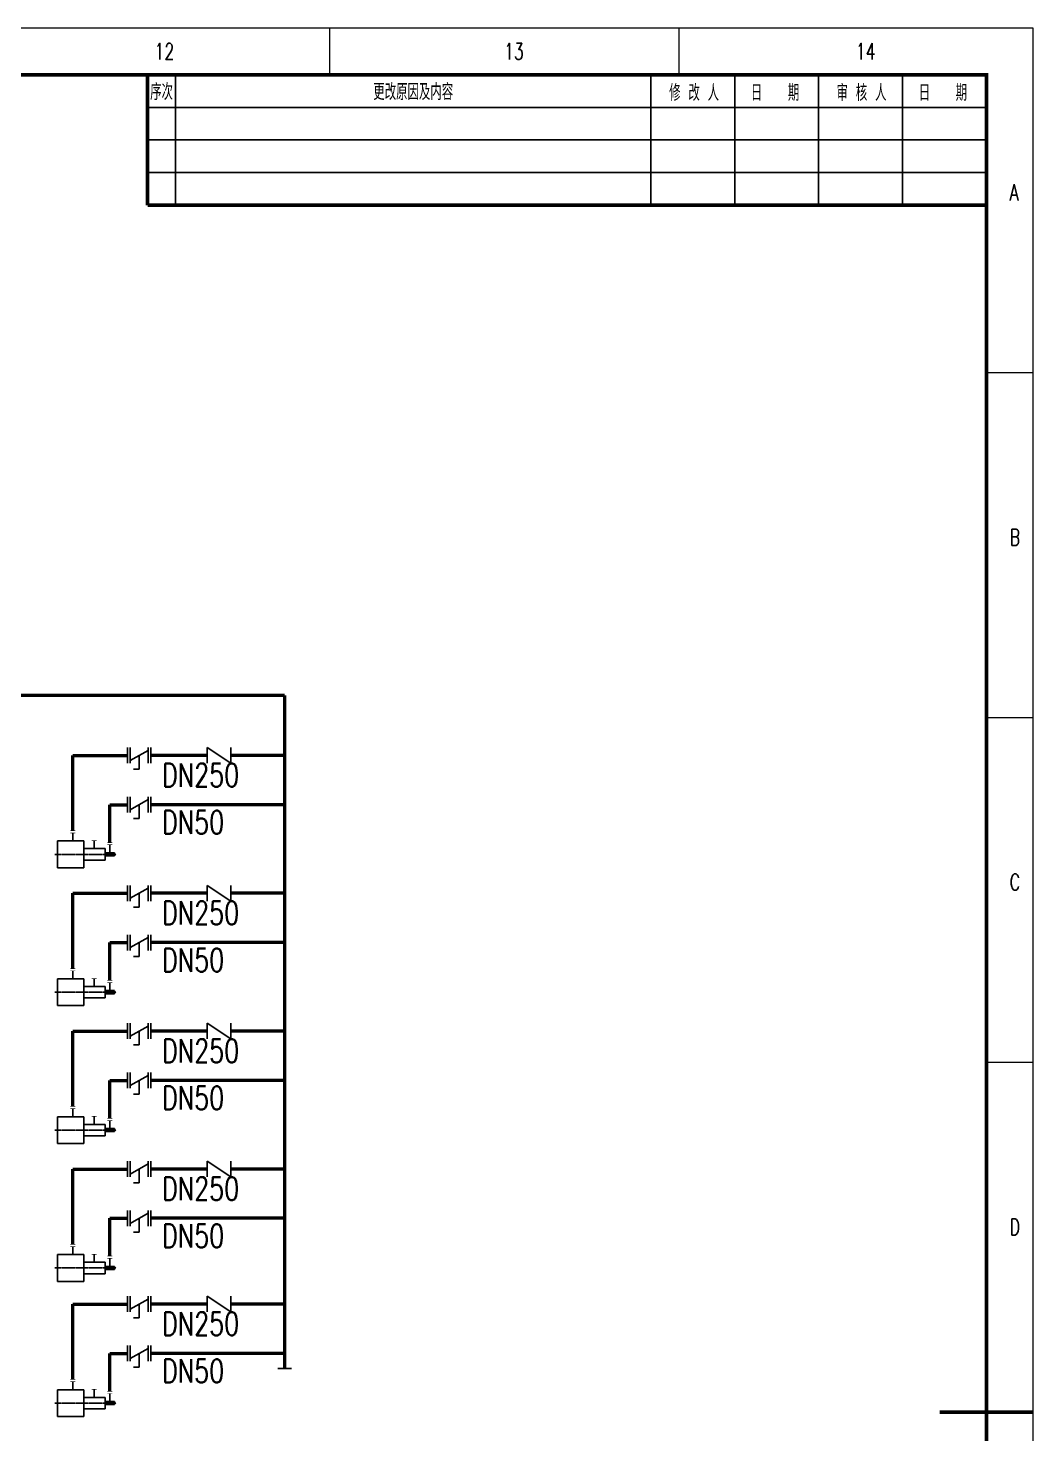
# Model space of a CAD drawing. Header units: millimetres. Extents: x 70541 to 102095, y 10027 to 51525.
# Drawn here: x 95613 to 102095, y 42463 to 51513 of the extents above; entities that cross this region are included whole.
import ezdxf
from ezdxf.enums import TextEntityAlignment as Align

# ---------------------------------------------------------------- set-up
doc = ezdxf.new("R2010")
doc.units = ezdxf.units.MM
doc.header["$LTSCALE"] = 10
doc.linetypes.add('ZX1', pattern=[4.4, 4, -0.15, 0.1, -0.15])
for name, color, linetype in [('1', 1, 'ZX1'), ('3', 3, 'Continuous'), ('5', 6, 'Continuous'), ('TK-ABCD-TTLB-E', 3, 'Continuous')]:
    doc.layers.add(name, color=color, linetype=linetype)
doc.styles.add('simhztxt', font='simplex.shx', dxfattribs={"width": 0.8, "bigfont": 'hztxt.shx'})

# ---------------------------------------------------------------- blocks, each defined once
blk = doc.blocks.new('BTB4')
at = {"color": 3}
for p, q in [((-174, -28), (-174, 0)), ((-72, -28), (-72, 0)), ((-54, -28), (-54, 0)), ((-36, -28), (-36, 0)), ((-18, -28), (-18, 0)), ((0, -7), (-180, -7)), ((0, -14), (-180, -14)), ((0, -21), (-180, -21))]:
    blk.add_line(p, q, dxfattribs=at)
at = {"color": 3, "const_width": 0.8}
for points in [[(-180, 0), (-180, -28)], [(-180, 0), (0, 0)], [(0, 0), (0, -28)], [(-180, -28), (0, -28)]]:
    blk.add_lwpolyline(points, dxfattribs=at)
at = {"color": 250}
for p in [(-180, -7), (-174, -7), (-72, -7), (-54, -7), (-36, -7), (-18, -7), (-180, -14), (-174, -14), (-72, -14), (-54, -14), (-36, -14), (-18, -14), (-180, -21), (-174, -21), (-72, -21), (-54, -21), (-36, -21), (-18, -21)]:
    blk.add_point(p, dxfattribs=at)
at = {"color": 3, "style": 'simhztxt', "width": 0.7}
for s, p in [('序次', (-177, -3.5)), ('更改原因及内容', (-123, -3.5))]:
    blk.add_text(s, height=3.5, dxfattribs=at).set_placement(p, align=Align.MIDDLE)
for s, p in [('修 改 人', (-62.73, -5.62)), ('日   期', (-45.35, -5.62)), ('审 核 人', (-26.8, -5.62)), ('日   期', (-9.35, -5.62))]:
    blk.add_text(s, height=3.5, dxfattribs=at).set_placement(p, align=Align.CENTER)

msp = doc.modelspace()

# ---------------------------------------------------------------- linework, layer by layer
for p, q in [((96767.1, 46881.4), (96918.2, 46780.3)), ((96767.1, 45993.8), (96918.2, 45892.6)), ((96767.1, 45106.2), (96918.2, 45005)), ((96767.1, 44218.5), (96918.2, 44117.4)), ((96767.1, 43348.9), (96918.2, 43247.7))]:
    msp.add_line(p, q)
at = {"layer": '1'}
for p, q in [((95786, 46193.8), (96181, 46193.8)), ((95786, 46193.8), (96181, 46193.8)), ((95786, 46193.8), (96181, 46193.8)), ((95786, 45306.2), (96181, 45306.2)), ((95786, 45306.2), (96181, 45306.2)), ((95786, 45306.2), (96181, 45306.2)), ((95786, 44418.6), (96181, 44418.6)), ((95786, 44418.6), (96181, 44418.6)), ((95786, 44418.6), (96181, 44418.6)), ((95786, 43531), (96181, 43531)), ((95786, 43531), (96181, 43531)), ((95786, 43531), (96181, 43531)), ((95786, 42661.3), (96181, 42661.3)), ((95786, 42661.3), (96181, 42661.3)), ((95786, 42661.3), (96181, 42661.3))]:
    msp.add_line(p, q, dxfattribs=at)
at = {"layer": '3', "color": 3, "linetype": 'ByBlock', "lineweight": 50, "ltscale": 10}
for p, q in [((97264.2, 47216.4), (90769.1, 47216.4)), ((97264.2, 47216.4), (97264.2, 42883.6)), ((95901, 46830.8), (96252.4, 46830.8)), ((95901, 46830.8), (96252.4, 46830.8)), ((95901, 46346), (95901, 46830.8)), ((95901, 46830.8), (96252.4, 46830.8)), ((96767.1, 46830.8), (96403.5, 46830.8)), ((96767.1, 46830.8), (96403.5, 46830.8)), ((96767.1, 46830.8), (96403.5, 46830.8)), ((97264.2, 46830.8), (96918.2, 46830.8)), ((97264.2, 46830.8), (96918.2, 46830.8)), ((97264.2, 46830.8), (96918.2, 46830.8)), ((95901, 46346), (95901, 46448.8)), ((95901, 46346), (95901, 46448.8)), ((96139.6, 46513.3), (96252.4, 46513.3)), ((96139.6, 46513.3), (96252.4, 46513.3)), ((96139.6, 46513.3), (96252.4, 46513.3)), ((96139.6, 46269.9), (96139.6, 46513.3)), ((97264.2, 46513.3), (96403.5, 46513.3)), ((97264.2, 46513.3), (96403.5, 46513.3)), ((97264.2, 46513.3), (96403.5, 46513.3)), ((95901, 45943.2), (96252.4, 45943.2)), ((95901, 45943.2), (96252.4, 45943.2)), ((95901, 45458.3), (95901, 45943.2)), ((95901, 45943.2), (96252.4, 45943.2)), ((96767.1, 45943.2), (96403.5, 45943.2)), ((96767.1, 45943.2), (96403.5, 45943.2)), ((96767.1, 45943.2), (96403.5, 45943.2)), ((97264.2, 45943.2), (96918.2, 45943.2)), ((97264.2, 45943.2), (96918.2, 45943.2)), ((97264.2, 45943.2), (96918.2, 45943.2)), ((96139.6, 45625.7), (96252.4, 45625.7)), ((96139.6, 45625.7), (96252.4, 45625.7)), ((96139.6, 45625.7), (96252.4, 45625.7)), ((96139.6, 45382.2), (96139.6, 45625.7)), ((97264.2, 45625.7), (96403.5, 45625.7)), ((97264.2, 45625.7), (96403.5, 45625.7)), ((97264.2, 45625.7), (96403.5, 45625.7)), ((95901, 45458.3), (95901, 45561.1)), ((95901, 45458.3), (95901, 45561.1)), ((95901, 45055.6), (96252.4, 45055.6)), ((95901, 45055.6), (96252.4, 45055.6)), ((95901, 44570.7), (95901, 45055.6)), ((95901, 45055.6), (96252.4, 45055.6)), ((96767.1, 45055.6), (96403.5, 45055.6)), ((96767.1, 45055.6), (96403.5, 45055.6)), ((96767.1, 45055.6), (96403.5, 45055.6)), ((97264.2, 45055.6), (96918.2, 45055.6)), ((97264.2, 45055.6), (96918.2, 45055.6)), ((97264.2, 45055.6), (96918.2, 45055.6)), ((96139.6, 44738.1), (96252.4, 44738.1)), ((96139.6, 44738.1), (96252.4, 44738.1)), ((96139.6, 44738.1), (96252.4, 44738.1)), ((96139.6, 44494.6), (96139.6, 44738.1)), ((97264.2, 44738.1), (96403.5, 44738.1)), ((97264.2, 44738.1), (96403.5, 44738.1)), ((97264.2, 44738.1), (96403.5, 44738.1)), ((95901, 44570.7), (95901, 44673.5)), ((95901, 44570.7), (95901, 44673.5)), ((95901, 44168), (96252.4, 44168)), ((95901, 44168), (96252.4, 44168)), ((95901, 43683.1), (95901, 44168)), ((95901, 44168), (96252.4, 44168)), ((96767.1, 44168), (96403.5, 44168)), ((96767.1, 44168), (96403.5, 44168)), ((96767.1, 44168), (96403.5, 44168)), ((97264.2, 44168), (96918.2, 44168)), ((97264.2, 44168), (96918.2, 44168)), ((97264.2, 44168), (96918.2, 44168)), ((96139.6, 43850.5), (96252.4, 43850.5)), ((96139.6, 43850.5), (96252.4, 43850.5)), ((96139.6, 43850.5), (96252.4, 43850.5)), ((96139.6, 43607), (96139.6, 43850.5)), ((97264.2, 43850.5), (96403.5, 43850.5)), ((97264.2, 43850.5), (96403.5, 43850.5)), ((97264.2, 43850.5), (96403.5, 43850.5)), ((95901, 43683.1), (95901, 43785.9)), ((95901, 43683.1), (95901, 43785.9)), ((95901, 43298.3), (96252.4, 43298.3)), ((95901, 43298.3), (96252.4, 43298.3)), ((95901, 42813.4), (95901, 43298.3)), ((95901, 43298.3), (96252.4, 43298.3)), ((96767.1, 43298.3), (96403.5, 43298.3)), ((96767.1, 43298.3), (96403.5, 43298.3)), ((96767.1, 43298.3), (96403.5, 43298.3)), ((97264.2, 43298.3), (96918.2, 43298.3)), ((97264.2, 43298.3), (96918.2, 43298.3)), ((97264.2, 43298.3), (96918.2, 43298.3)), ((95901, 42813.4), (95901, 42916.2)), ((95901, 42813.4), (95901, 42916.2)), ((96139.6, 42980.8), (96252.4, 42980.8)), ((96139.6, 42980.8), (96252.4, 42980.8)), ((96139.6, 42980.8), (96252.4, 42980.8)), ((96139.6, 42737.3), (96139.6, 42980.8)), ((97264.2, 42980.8), (96403.5, 42980.8)), ((97264.2, 42980.8), (96403.5, 42980.8)), ((97264.2, 42980.8), (96403.5, 42980.8))]:
    msp.add_line(p, q, dxfattribs=at)
at = {"layer": '3'}
for p, q in [((96252.4, 46881.4), (96252.4, 46780.3)), ((96252.4, 46881.4), (96252.4, 46780.3)), ((96252.4, 46881.4), (96252.4, 46780.3)), ((96252.4, 46881.4), (96252.4, 46780.3)), ((96252.4, 46881.4), (96252.4, 46780.3)), ((96252.4, 46881.4), (96252.4, 46780.3)), ((96270.5, 46881.4), (96270.5, 46780.3)), ((96270.5, 46881.4), (96270.5, 46780.3)), ((96270.5, 46881.4), (96270.5, 46780.3)), ((96270.5, 46881.4), (96270.5, 46780.3)), ((96270.5, 46881.4), (96270.5, 46780.3)), ((96270.5, 46881.4), (96270.5, 46780.3)), ((96385.3, 46881.4), (96385.3, 46780.3)), ((96385.3, 46881.4), (96385.3, 46780.3)), ((96385.3, 46881.4), (96385.3, 46780.3)), ((96385.3, 46881.4), (96385.3, 46780.3)), ((96385.3, 46881.4), (96385.3, 46780.3)), ((96385.3, 46881.4), (96385.3, 46780.3)), ((96403.5, 46881.4), (96403.5, 46780.3)), ((96403.5, 46881.4), (96403.5, 46780.3)), ((96403.5, 46881.4), (96403.5, 46780.3)), ((96403.5, 46881.4), (96403.5, 46780.3)), ((96403.5, 46881.4), (96403.5, 46780.3)), ((96403.5, 46881.4), (96403.5, 46780.3)), ((96767.1, 46881.4), (96767.1, 46780.3)), ((96767.1, 46881.4), (96767.1, 46780.3)), ((96767.1, 46881.4), (96767.1, 46780.3)), ((96918.2, 46881.4), (96918.2, 46780.3)), ((96918.2, 46881.4), (96918.2, 46780.3)), ((96918.2, 46881.4), (96918.2, 46780.3)), ((96385.3, 46863.3), (96270.5, 46798.4)), ((96385.3, 46863.3), (96270.5, 46798.4)), ((96385.3, 46863.3), (96270.5, 46798.4)), ((96385.3, 46863.3), (96270.5, 46798.4)), ((96385.3, 46863.3), (96270.5, 46798.4)), ((96385.3, 46863.3), (96270.5, 46798.4)), ((96327.9, 46830.8), (96327.9, 46742)), ((96327.9, 46830.8), (96327.9, 46742)), ((96327.9, 46830.8), (96327.9, 46742)), ((96327.9, 46830.8), (96327.9, 46742)), ((96327.9, 46830.8), (96327.9, 46742)), ((96327.9, 46830.8), (96327.9, 46742)), ((96291.9, 46742), (96327.9, 46742)), ((96291.9, 46742), (96327.9, 46742)), ((96291.9, 46742), (96327.9, 46742)), ((96291.9, 46742), (96327.9, 46742)), ((96291.9, 46742), (96327.9, 46742)), ((96291.9, 46742), (96327.9, 46742)), ((96252.4, 46563.9), (96252.4, 46462.7)), ((96252.4, 46563.9), (96252.4, 46462.7)), ((96252.4, 46563.9), (96252.4, 46462.7)), ((96252.4, 46563.9), (96252.4, 46462.7)), ((96252.4, 46563.9), (96252.4, 46462.7)), ((96252.4, 46563.9), (96252.4, 46462.7)), ((96270.5, 46563.9), (96270.5, 46462.7)), ((96270.5, 46563.9), (96270.5, 46462.7)), ((96270.5, 46563.9), (96270.5, 46462.7)), ((96270.5, 46563.9), (96270.5, 46462.7)), ((96270.5, 46563.9), (96270.5, 46462.7)), ((96270.5, 46563.9), (96270.5, 46462.7)), ((96385.3, 46545.8), (96270.5, 46480.9)), ((96385.3, 46545.8), (96270.5, 46480.9)), ((96385.3, 46545.8), (96270.5, 46480.9)), ((96385.3, 46545.8), (96270.5, 46480.9)), ((96385.3, 46545.8), (96270.5, 46480.9)), ((96385.3, 46545.8), (96270.5, 46480.9)), ((96385.3, 46563.9), (96385.3, 46462.7)), ((96385.3, 46563.9), (96385.3, 46462.7)), ((96385.3, 46563.9), (96385.3, 46462.7)), ((96385.3, 46563.9), (96385.3, 46462.7)), ((96385.3, 46563.9), (96385.3, 46462.7)), ((96385.3, 46563.9), (96385.3, 46462.7)), ((96403.5, 46563.9), (96403.5, 46462.7)), ((96403.5, 46563.9), (96403.5, 46462.7)), ((96403.5, 46563.9), (96403.5, 46462.7)), ((96403.5, 46563.9), (96403.5, 46462.7)), ((96403.5, 46563.9), (96403.5, 46462.7)), ((96403.5, 46563.9), (96403.5, 46462.7)), ((96327.9, 46513.3), (96327.9, 46424.5)), ((96327.9, 46513.3), (96327.9, 46424.5)), ((96327.9, 46513.3), (96327.9, 46424.5)), ((96327.9, 46513.3), (96327.9, 46424.5)), ((96327.9, 46513.3), (96327.9, 46424.5)), ((96327.9, 46513.3), (96327.9, 46424.5)), ((96291.9, 46424.5), (96327.9, 46424.5)), ((96291.9, 46424.5), (96327.9, 46424.5)), ((96291.9, 46424.5), (96327.9, 46424.5)), ((96291.9, 46424.5), (96327.9, 46424.5)), ((96291.9, 46424.5), (96327.9, 46424.5)), ((96291.9, 46424.5), (96327.9, 46424.5)), ((96252.4, 45993.8), (96252.4, 45892.6)), ((96252.4, 45993.8), (96252.4, 45892.6)), ((96252.4, 45993.8), (96252.4, 45892.6)), ((96252.4, 45993.8), (96252.4, 45892.6)), ((96252.4, 45993.8), (96252.4, 45892.6)), ((96252.4, 45993.8), (96252.4, 45892.6)), ((96270.5, 45993.8), (96270.5, 45892.6)), ((96270.5, 45993.8), (96270.5, 45892.6)), ((96270.5, 45993.8), (96270.5, 45892.6)), ((96270.5, 45993.8), (96270.5, 45892.6)), ((96270.5, 45993.8), (96270.5, 45892.6)), ((96270.5, 45993.8), (96270.5, 45892.6)), ((96385.3, 45975.6), (96270.5, 45910.8)), ((96385.3, 45975.6), (96270.5, 45910.8)), ((96385.3, 45975.6), (96270.5, 45910.8)), ((96385.3, 45975.6), (96270.5, 45910.8)), ((96385.3, 45975.6), (96270.5, 45910.8)), ((96385.3, 45975.6), (96270.5, 45910.8)), ((96385.3, 45993.8), (96385.3, 45892.6)), ((96385.3, 45993.8), (96385.3, 45892.6)), ((96385.3, 45993.8), (96385.3, 45892.6)), ((96385.3, 45993.8), (96385.3, 45892.6)), ((96385.3, 45993.8), (96385.3, 45892.6)), ((96385.3, 45993.8), (96385.3, 45892.6)), ((96403.5, 45993.8), (96403.5, 45892.6)), ((96403.5, 45993.8), (96403.5, 45892.6)), ((96403.5, 45993.8), (96403.5, 45892.6)), ((96403.5, 45993.8), (96403.5, 45892.6)), ((96403.5, 45993.8), (96403.5, 45892.6)), ((96403.5, 45993.8), (96403.5, 45892.6)), ((96767.1, 45993.8), (96767.1, 45892.6)), ((96767.1, 45993.8), (96767.1, 45892.6)), ((96767.1, 45993.8), (96767.1, 45892.6)), ((96918.2, 45993.8), (96918.2, 45892.6)), ((96918.2, 45993.8), (96918.2, 45892.6)), ((96918.2, 45993.8), (96918.2, 45892.6)), ((96327.9, 45943.2), (96327.9, 45854.4)), ((96327.9, 45943.2), (96327.9, 45854.4)), ((96327.9, 45943.2), (96327.9, 45854.4)), ((96327.9, 45943.2), (96327.9, 45854.4)), ((96327.9, 45943.2), (96327.9, 45854.4)), ((96327.9, 45943.2), (96327.9, 45854.4)), ((96291.9, 45854.4), (96327.9, 45854.4)), ((96291.9, 45854.4), (96327.9, 45854.4)), ((96291.9, 45854.4), (96327.9, 45854.4)), ((96291.9, 45854.4), (96327.9, 45854.4)), ((96291.9, 45854.4), (96327.9, 45854.4)), ((96291.9, 45854.4), (96327.9, 45854.4)), ((96252.4, 45676.3), (96252.4, 45575.1)), ((96252.4, 45676.3), (96252.4, 45575.1)), ((96252.4, 45676.3), (96252.4, 45575.1)), ((96252.4, 45676.3), (96252.4, 45575.1)), ((96252.4, 45676.3), (96252.4, 45575.1)), ((96252.4, 45676.3), (96252.4, 45575.1)), ((96270.5, 45676.3), (96270.5, 45575.1)), ((96270.5, 45676.3), (96270.5, 45575.1)), ((96270.5, 45676.3), (96270.5, 45575.1)), ((96270.5, 45676.3), (96270.5, 45575.1)), ((96270.5, 45676.3), (96270.5, 45575.1)), ((96270.5, 45676.3), (96270.5, 45575.1)), ((96385.3, 45658.1), (96270.5, 45593.3)), ((96385.3, 45658.1), (96270.5, 45593.3)), ((96385.3, 45658.1), (96270.5, 45593.3)), ((96385.3, 45658.1), (96270.5, 45593.3)), ((96385.3, 45658.1), (96270.5, 45593.3)), ((96385.3, 45658.1), (96270.5, 45593.3)), ((96327.9, 45625.7), (96327.9, 45536.9)), ((96327.9, 45625.7), (96327.9, 45536.9)), ((96327.9, 45625.7), (96327.9, 45536.9)), ((96327.9, 45625.7), (96327.9, 45536.9)), ((96327.9, 45625.7), (96327.9, 45536.9)), ((96327.9, 45625.7), (96327.9, 45536.9)), ((96385.3, 45676.3), (96385.3, 45575.1)), ((96385.3, 45676.3), (96385.3, 45575.1)), ((96385.3, 45676.3), (96385.3, 45575.1)), ((96385.3, 45676.3), (96385.3, 45575.1)), ((96385.3, 45676.3), (96385.3, 45575.1)), ((96385.3, 45676.3), (96385.3, 45575.1)), ((96403.5, 45676.3), (96403.5, 45575.1)), ((96403.5, 45676.3), (96403.5, 45575.1)), ((96403.5, 45676.3), (96403.5, 45575.1)), ((96403.5, 45676.3), (96403.5, 45575.1)), ((96403.5, 45676.3), (96403.5, 45575.1)), ((96403.5, 45676.3), (96403.5, 45575.1)), ((96291.9, 45536.9), (96327.9, 45536.9)), ((96291.9, 45536.9), (96327.9, 45536.9)), ((96291.9, 45536.9), (96327.9, 45536.9)), ((96291.9, 45536.9), (96327.9, 45536.9)), ((96291.9, 45536.9), (96327.9, 45536.9)), ((96291.9, 45536.9), (96327.9, 45536.9)), ((96252.4, 45106.2), (96252.4, 45005)), ((96252.4, 45106.2), (96252.4, 45005)), ((96252.4, 45106.2), (96252.4, 45005)), ((96252.4, 45106.2), (96252.4, 45005)), ((96252.4, 45106.2), (96252.4, 45005)), ((96252.4, 45106.2), (96252.4, 45005)), ((96270.5, 45106.2), (96270.5, 45005)), ((96270.5, 45106.2), (96270.5, 45005)), ((96270.5, 45106.2), (96270.5, 45005)), ((96270.5, 45106.2), (96270.5, 45005)), ((96270.5, 45106.2), (96270.5, 45005)), ((96270.5, 45106.2), (96270.5, 45005)), ((96385.3, 45088), (96270.5, 45023.2)), ((96385.3, 45088), (96270.5, 45023.2)), ((96385.3, 45088), (96270.5, 45023.2)), ((96385.3, 45088), (96270.5, 45023.2)), ((96385.3, 45088), (96270.5, 45023.2)), ((96385.3, 45088), (96270.5, 45023.2)), ((96385.3, 45106.2), (96385.3, 45005)), ((96385.3, 45106.2), (96385.3, 45005)), ((96385.3, 45106.2), (96385.3, 45005)), ((96385.3, 45106.2), (96385.3, 45005)), ((96385.3, 45106.2), (96385.3, 45005)), ((96385.3, 45106.2), (96385.3, 45005)), ((96403.5, 45106.2), (96403.5, 45005)), ((96403.5, 45106.2), (96403.5, 45005)), ((96403.5, 45106.2), (96403.5, 45005)), ((96403.5, 45106.2), (96403.5, 45005)), ((96403.5, 45106.2), (96403.5, 45005)), ((96403.5, 45106.2), (96403.5, 45005)), ((96767.1, 45106.2), (96767.1, 45005)), ((96767.1, 45106.2), (96767.1, 45005)), ((96767.1, 45106.2), (96767.1, 45005)), ((96918.2, 45106.2), (96918.2, 45005)), ((96918.2, 45106.2), (96918.2, 45005)), ((96918.2, 45106.2), (96918.2, 45005)), ((96327.9, 45055.6), (96327.9, 44966.8)), ((96327.9, 45055.6), (96327.9, 44966.8)), ((96327.9, 45055.6), (96327.9, 44966.8)), ((96327.9, 45055.6), (96327.9, 44966.8)), ((96327.9, 45055.6), (96327.9, 44966.8)), ((96327.9, 45055.6), (96327.9, 44966.8)), ((96291.9, 44966.8), (96327.9, 44966.8)), ((96291.9, 44966.8), (96327.9, 44966.8)), ((96291.9, 44966.8), (96327.9, 44966.8)), ((96291.9, 44966.8), (96327.9, 44966.8)), ((96291.9, 44966.8), (96327.9, 44966.8)), ((96291.9, 44966.8), (96327.9, 44966.8)), ((96252.4, 44788.7), (96252.4, 44687.5)), ((96252.4, 44788.7), (96252.4, 44687.5)), ((96252.4, 44788.7), (96252.4, 44687.5)), ((96252.4, 44788.7), (96252.4, 44687.5)), ((96252.4, 44788.7), (96252.4, 44687.5)), ((96252.4, 44788.7), (96252.4, 44687.5)), ((96270.5, 44788.7), (96270.5, 44687.5)), ((96270.5, 44788.7), (96270.5, 44687.5)), ((96270.5, 44788.7), (96270.5, 44687.5)), ((96270.5, 44788.7), (96270.5, 44687.5)), ((96270.5, 44788.7), (96270.5, 44687.5)), ((96270.5, 44788.7), (96270.5, 44687.5)), ((96385.3, 44770.5), (96270.5, 44705.6)), ((96385.3, 44770.5), (96270.5, 44705.6)), ((96385.3, 44770.5), (96270.5, 44705.6)), ((96385.3, 44770.5), (96270.5, 44705.6)), ((96385.3, 44770.5), (96270.5, 44705.6)), ((96385.3, 44770.5), (96270.5, 44705.6)), ((96327.9, 44738.1), (96327.9, 44649.3)), ((96327.9, 44738.1), (96327.9, 44649.3)), ((96327.9, 44738.1), (96327.9, 44649.3)), ((96327.9, 44738.1), (96327.9, 44649.3)), ((96327.9, 44738.1), (96327.9, 44649.3)), ((96327.9, 44738.1), (96327.9, 44649.3)), ((96385.3, 44788.7), (96385.3, 44687.5)), ((96385.3, 44788.7), (96385.3, 44687.5)), ((96385.3, 44788.7), (96385.3, 44687.5)), ((96385.3, 44788.7), (96385.3, 44687.5)), ((96385.3, 44788.7), (96385.3, 44687.5)), ((96385.3, 44788.7), (96385.3, 44687.5)), ((96403.5, 44788.7), (96403.5, 44687.5)), ((96403.5, 44788.7), (96403.5, 44687.5)), ((96403.5, 44788.7), (96403.5, 44687.5)), ((96403.5, 44788.7), (96403.5, 44687.5)), ((96403.5, 44788.7), (96403.5, 44687.5)), ((96403.5, 44788.7), (96403.5, 44687.5)), ((96291.9, 44649.3), (96327.9, 44649.3)), ((96291.9, 44649.3), (96327.9, 44649.3)), ((96291.9, 44649.3), (96327.9, 44649.3)), ((96291.9, 44649.3), (96327.9, 44649.3)), ((96291.9, 44649.3), (96327.9, 44649.3)), ((96291.9, 44649.3), (96327.9, 44649.3)), ((96252.4, 44218.5), (96252.4, 44117.4)), ((96252.4, 44218.5), (96252.4, 44117.4)), ((96252.4, 44218.5), (96252.4, 44117.4)), ((96252.4, 44218.5), (96252.4, 44117.4)), ((96252.4, 44218.5), (96252.4, 44117.4)), ((96252.4, 44218.5), (96252.4, 44117.4)), ((96270.5, 44218.5), (96270.5, 44117.4)), ((96270.5, 44218.5), (96270.5, 44117.4)), ((96270.5, 44218.5), (96270.5, 44117.4)), ((96270.5, 44218.5), (96270.5, 44117.4)), ((96270.5, 44218.5), (96270.5, 44117.4)), ((96270.5, 44218.5), (96270.5, 44117.4)), ((96385.3, 44200.4), (96270.5, 44135.5)), ((96385.3, 44200.4), (96270.5, 44135.5)), ((96385.3, 44200.4), (96270.5, 44135.5)), ((96385.3, 44200.4), (96270.5, 44135.5)), ((96385.3, 44200.4), (96270.5, 44135.5)), ((96385.3, 44200.4), (96270.5, 44135.5)), ((96327.9, 44168), (96327.9, 44079.2)), ((96327.9, 44168), (96327.9, 44079.2)), ((96327.9, 44168), (96327.9, 44079.2)), ((96327.9, 44168), (96327.9, 44079.2)), ((96327.9, 44168), (96327.9, 44079.2)), ((96327.9, 44168), (96327.9, 44079.2)), ((96385.3, 44218.5), (96385.3, 44117.4)), ((96385.3, 44218.5), (96385.3, 44117.4)), ((96385.3, 44218.5), (96385.3, 44117.4)), ((96385.3, 44218.5), (96385.3, 44117.4)), ((96385.3, 44218.5), (96385.3, 44117.4)), ((96385.3, 44218.5), (96385.3, 44117.4)), ((96403.5, 44218.5), (96403.5, 44117.4)), ((96403.5, 44218.5), (96403.5, 44117.4)), ((96403.5, 44218.5), (96403.5, 44117.4)), ((96403.5, 44218.5), (96403.5, 44117.4)), ((96403.5, 44218.5), (96403.5, 44117.4)), ((96403.5, 44218.5), (96403.5, 44117.4)), ((96767.1, 44218.5), (96767.1, 44117.4)), ((96767.1, 44218.5), (96767.1, 44117.4)), ((96767.1, 44218.5), (96767.1, 44117.4)), ((96918.2, 44218.5), (96918.2, 44117.4)), ((96918.2, 44218.5), (96918.2, 44117.4)), ((96918.2, 44218.5), (96918.2, 44117.4)), ((96291.9, 44079.2), (96327.9, 44079.2)), ((96291.9, 44079.2), (96327.9, 44079.2)), ((96291.9, 44079.2), (96327.9, 44079.2)), ((96291.9, 44079.2), (96327.9, 44079.2)), ((96291.9, 44079.2), (96327.9, 44079.2)), ((96291.9, 44079.2), (96327.9, 44079.2)), ((96252.4, 43901), (96252.4, 43799.9)), ((96252.4, 43901), (96252.4, 43799.9)), ((96252.4, 43901), (96252.4, 43799.9)), ((96252.4, 43901), (96252.4, 43799.9)), ((96252.4, 43901), (96252.4, 43799.9)), ((96252.4, 43901), (96252.4, 43799.9)), ((96270.5, 43901), (96270.5, 43799.9)), ((96270.5, 43901), (96270.5, 43799.9)), ((96270.5, 43901), (96270.5, 43799.9)), ((96270.5, 43901), (96270.5, 43799.9)), ((96270.5, 43901), (96270.5, 43799.9)), ((96270.5, 43901), (96270.5, 43799.9)), ((96385.3, 43901), (96385.3, 43799.9)), ((96385.3, 43901), (96385.3, 43799.9)), ((96385.3, 43901), (96385.3, 43799.9)), ((96385.3, 43901), (96385.3, 43799.9)), ((96385.3, 43901), (96385.3, 43799.9)), ((96385.3, 43901), (96385.3, 43799.9)), ((96403.5, 43901), (96403.5, 43799.9)), ((96403.5, 43901), (96403.5, 43799.9)), ((96403.5, 43901), (96403.5, 43799.9)), ((96403.5, 43901), (96403.5, 43799.9)), ((96403.5, 43901), (96403.5, 43799.9)), ((96403.5, 43901), (96403.5, 43799.9)), ((96385.3, 43882.9), (96270.5, 43818)), ((96385.3, 43882.9), (96270.5, 43818)), ((96385.3, 43882.9), (96270.5, 43818)), ((96385.3, 43882.9), (96270.5, 43818)), ((96385.3, 43882.9), (96270.5, 43818)), ((96385.3, 43882.9), (96270.5, 43818)), ((96327.9, 43850.5), (96327.9, 43761.7)), ((96327.9, 43850.5), (96327.9, 43761.7)), ((96327.9, 43850.5), (96327.9, 43761.7)), ((96327.9, 43850.5), (96327.9, 43761.7)), ((96327.9, 43850.5), (96327.9, 43761.7)), ((96327.9, 43850.5), (96327.9, 43761.7)), ((96291.9, 43761.7), (96327.9, 43761.7)), ((96291.9, 43761.7), (96327.9, 43761.7)), ((96291.9, 43761.7), (96327.9, 43761.7)), ((96291.9, 43761.7), (96327.9, 43761.7)), ((96291.9, 43761.7), (96327.9, 43761.7)), ((96291.9, 43761.7), (96327.9, 43761.7)), ((96252.4, 43348.9), (96252.4, 43247.7)), ((96252.4, 43348.9), (96252.4, 43247.7)), ((96252.4, 43348.9), (96252.4, 43247.7)), ((96252.4, 43348.9), (96252.4, 43247.7)), ((96252.4, 43348.9), (96252.4, 43247.7)), ((96252.4, 43348.9), (96252.4, 43247.7)), ((96270.5, 43348.9), (96270.5, 43247.7)), ((96270.5, 43348.9), (96270.5, 43247.7)), ((96270.5, 43348.9), (96270.5, 43247.7)), ((96270.5, 43348.9), (96270.5, 43247.7)), ((96270.5, 43348.9), (96270.5, 43247.7)), ((96270.5, 43348.9), (96270.5, 43247.7)), ((96385.3, 43330.7), (96270.5, 43265.8)), ((96385.3, 43330.7), (96270.5, 43265.8)), ((96385.3, 43330.7), (96270.5, 43265.8)), ((96385.3, 43330.7), (96270.5, 43265.8)), ((96385.3, 43330.7), (96270.5, 43265.8)), ((96385.3, 43330.7), (96270.5, 43265.8)), ((96327.9, 43298.3), (96327.9, 43209.5)), ((96327.9, 43298.3), (96327.9, 43209.5)), ((96327.9, 43298.3), (96327.9, 43209.5)), ((96327.9, 43298.3), (96327.9, 43209.5)), ((96327.9, 43298.3), (96327.9, 43209.5)), ((96327.9, 43298.3), (96327.9, 43209.5)), ((96385.3, 43348.9), (96385.3, 43247.7)), ((96385.3, 43348.9), (96385.3, 43247.7)), ((96385.3, 43348.9), (96385.3, 43247.7)), ((96385.3, 43348.9), (96385.3, 43247.7)), ((96385.3, 43348.9), (96385.3, 43247.7)), ((96385.3, 43348.9), (96385.3, 43247.7)), ((96403.5, 43348.9), (96403.5, 43247.7)), ((96403.5, 43348.9), (96403.5, 43247.7)), ((96403.5, 43348.9), (96403.5, 43247.7)), ((96403.5, 43348.9), (96403.5, 43247.7)), ((96403.5, 43348.9), (96403.5, 43247.7)), ((96403.5, 43348.9), (96403.5, 43247.7)), ((96767.1, 43348.9), (96767.1, 43247.7)), ((96767.1, 43348.9), (96767.1, 43247.7)), ((96767.1, 43348.9), (96767.1, 43247.7)), ((96918.2, 43348.9), (96918.2, 43247.7)), ((96918.2, 43348.9), (96918.2, 43247.7)), ((96918.2, 43348.9), (96918.2, 43247.7)), ((96291.9, 43209.5), (96327.9, 43209.5)), ((96291.9, 43209.5), (96327.9, 43209.5)), ((96291.9, 43209.5), (96327.9, 43209.5)), ((96291.9, 43209.5), (96327.9, 43209.5)), ((96291.9, 43209.5), (96327.9, 43209.5)), ((96291.9, 43209.5), (96327.9, 43209.5)), ((96252.4, 43031.3), (96252.4, 42930.2)), ((96252.4, 43031.3), (96252.4, 42930.2)), ((96252.4, 43031.3), (96252.4, 42930.2)), ((96252.4, 43031.3), (96252.4, 42930.2)), ((96252.4, 43031.3), (96252.4, 42930.2)), ((96252.4, 43031.3), (96252.4, 42930.2)), ((96270.5, 43031.3), (96270.5, 42930.2)), ((96270.5, 43031.3), (96270.5, 42930.2)), ((96270.5, 43031.3), (96270.5, 42930.2)), ((96270.5, 43031.3), (96270.5, 42930.2)), ((96270.5, 43031.3), (96270.5, 42930.2)), ((96270.5, 43031.3), (96270.5, 42930.2)), ((96385.3, 43013.2), (96270.5, 42948.3)), ((96385.3, 43013.2), (96270.5, 42948.3)), ((96385.3, 43013.2), (96270.5, 42948.3)), ((96385.3, 43013.2), (96270.5, 42948.3)), ((96385.3, 43013.2), (96270.5, 42948.3)), ((96385.3, 43013.2), (96270.5, 42948.3)), ((96385.3, 43031.3), (96385.3, 42930.2)), ((96385.3, 43031.3), (96385.3, 42930.2)), ((96385.3, 43031.3), (96385.3, 42930.2)), ((96385.3, 43031.3), (96385.3, 42930.2)), ((96385.3, 43031.3), (96385.3, 42930.2)), ((96385.3, 43031.3), (96385.3, 42930.2)), ((96403.5, 43031.3), (96403.5, 42930.2)), ((96403.5, 43031.3), (96403.5, 42930.2)), ((96403.5, 43031.3), (96403.5, 42930.2)), ((96403.5, 43031.3), (96403.5, 42930.2)), ((96403.5, 43031.3), (96403.5, 42930.2)), ((96403.5, 43031.3), (96403.5, 42930.2)), ((96327.9, 42980.8), (96327.9, 42892)), ((96327.9, 42980.8), (96327.9, 42892)), ((96327.9, 42980.8), (96327.9, 42892)), ((96327.9, 42980.8), (96327.9, 42892)), ((96327.9, 42980.8), (96327.9, 42892)), ((96327.9, 42980.8), (96327.9, 42892)), ((96291.9, 42892), (96327.9, 42892)), ((96291.9, 42892), (96327.9, 42892)), ((96291.9, 42892), (96327.9, 42892)), ((96291.9, 42892), (96327.9, 42892)), ((96291.9, 42892), (96327.9, 42892)), ((96291.9, 42892), (96327.9, 42892))]:
    msp.add_line(p, q, dxfattribs=at)
at = {"layer": '3', "color": 3, "const_width": 11.2}
msp.add_lwpolyline([(97309.2, 42883.6), (97219.2, 42883.6)], dxfattribs=at)
at = {"layer": '5'}
for p, q in [((95802.8, 46107.7), (95802.8, 46280)), ((95972.6, 46280), (95802.8, 46280)), ((95802.8, 46107.7), (95802.8, 46280)), ((95972.6, 46280), (95802.8, 46280)), ((95802.8, 46107.7), (95802.8, 46280)), ((95972.6, 46280), (95802.8, 46280)), ((95901, 46280), (95901, 46331.4)), ((95901, 46280), (95901, 46331.4)), ((95901, 46280), (95901, 46331.4)), ((95972.6, 46107.7), (95972.6, 46280)), ((95972.6, 46107.7), (95972.6, 46280)), ((95972.6, 46107.7), (95972.6, 46280)), ((96039.4, 46230.6), (96039.4, 46282)), ((96039.4, 46230.6), (96039.4, 46282)), ((96039.4, 46230.6), (96039.4, 46282)), ((96139.6, 46203.9), (96139.6, 46255.3)), ((96139.6, 46203.9), (96139.6, 46255.3)), ((96139.6, 46203.9), (96139.6, 46255.3)), ((95972.6, 46230.6), (96108.5, 46230.6)), ((95972.6, 46230.6), (96108.5, 46230.6)), ((95972.6, 46230.6), (96108.5, 46230.6)), ((95972.6, 46157), (96108.5, 46157)), ((95972.6, 46157), (96108.5, 46157)), ((95972.6, 46157), (96108.5, 46157)), ((96108.5, 46230.6), (96108.5, 46157)), ((96108.5, 46230.6), (96108.5, 46157)), ((96108.5, 46230.6), (96108.5, 46157)), ((96108.5, 46203.9), (96169.1, 46203.9)), ((96108.5, 46203.9), (96169.1, 46203.9)), ((96108.5, 46203.9), (96169.1, 46203.9)), ((96108.5, 46183.7), (96169.1, 46183.7)), ((96108.5, 46183.7), (96169.1, 46183.7)), ((96108.5, 46183.7), (96169.1, 46183.7)), ((96169.2, 46183.9), (96169.2, 46203.7)), ((96169.2, 46183.9), (96169.2, 46203.7)), ((96169.2, 46183.9), (96169.2, 46203.7)), ((95972.6, 46107.7), (95802.8, 46107.7)), ((95972.6, 46107.7), (95802.8, 46107.7)), ((95972.6, 46107.7), (95802.8, 46107.7)), ((95901, 45392.4), (95901, 45443.8)), ((95901, 45392.4), (95901, 45443.8)), ((95901, 45392.4), (95901, 45443.8)), ((95802.8, 45220), (95802.8, 45392.4)), ((95972.6, 45392.4), (95802.8, 45392.4)), ((95802.8, 45220), (95802.8, 45392.4)), ((95972.6, 45392.4), (95802.8, 45392.4)), ((95802.8, 45220), (95802.8, 45392.4)), ((95972.6, 45392.4), (95802.8, 45392.4)), ((95972.6, 45220), (95972.6, 45392.4)), ((95972.6, 45220), (95972.6, 45392.4)), ((95972.6, 45220), (95972.6, 45392.4)), ((95972.6, 45343), (96108.5, 45343)), ((95972.6, 45343), (96108.5, 45343)), ((95972.6, 45343), (96108.5, 45343)), ((96039.4, 45343), (96039.4, 45394.4)), ((96039.4, 45343), (96039.4, 45394.4)), ((96039.4, 45343), (96039.4, 45394.4)), ((96108.5, 45343), (96108.5, 45269.4)), ((96108.5, 45343), (96108.5, 45269.4)), ((96108.5, 45343), (96108.5, 45269.4)), ((96139.6, 45316.3), (96139.6, 45367.7)), ((96139.6, 45316.3), (96139.6, 45367.7)), ((96139.6, 45316.3), (96139.6, 45367.7)), ((95972.6, 45269.4), (96108.5, 45269.4)), ((95972.6, 45269.4), (96108.5, 45269.4)), ((95972.6, 45269.4), (96108.5, 45269.4)), ((96108.5, 45316.3), (96169.1, 45316.3)), ((96108.5, 45316.3), (96169.1, 45316.3)), ((96108.5, 45316.3), (96169.1, 45316.3)), ((96108.5, 45296.1), (96169.1, 45296.1)), ((96108.5, 45296.1), (96169.1, 45296.1)), ((96108.5, 45296.1), (96169.1, 45296.1)), ((96169.2, 45296.3), (96169.2, 45316.1)), ((96169.2, 45296.3), (96169.2, 45316.1)), ((96169.2, 45296.3), (96169.2, 45316.1)), ((95972.6, 45220), (95802.8, 45220)), ((95972.6, 45220), (95802.8, 45220)), ((95972.6, 45220), (95802.8, 45220)), ((95901, 44504.8), (95901, 44556.2)), ((95901, 44504.8), (95901, 44556.2)), ((95901, 44504.8), (95901, 44556.2)), ((95802.8, 44332.4), (95802.8, 44504.8)), ((95972.6, 44504.8), (95802.8, 44504.8)), ((95802.8, 44332.4), (95802.8, 44504.8)), ((95972.6, 44504.8), (95802.8, 44504.8)), ((95802.8, 44332.4), (95802.8, 44504.8)), ((95972.6, 44504.8), (95802.8, 44504.8)), ((95972.6, 44332.4), (95972.6, 44504.8)), ((95972.6, 44332.4), (95972.6, 44504.8)), ((95972.6, 44332.4), (95972.6, 44504.8)), ((95972.6, 44455.4), (96108.5, 44455.4)), ((95972.6, 44455.4), (96108.5, 44455.4)), ((95972.6, 44455.4), (96108.5, 44455.4)), ((96039.4, 44455.4), (96039.4, 44506.8)), ((96039.4, 44455.4), (96039.4, 44506.8)), ((96039.4, 44455.4), (96039.4, 44506.8)), ((96108.5, 44455.4), (96108.5, 44381.8)), ((96108.5, 44455.4), (96108.5, 44381.8)), ((96108.5, 44455.4), (96108.5, 44381.8)), ((96139.6, 44428.7), (96139.6, 44480.1)), ((96139.6, 44428.7), (96139.6, 44480.1)), ((96139.6, 44428.7), (96139.6, 44480.1)), ((95972.6, 44381.8), (96108.5, 44381.8)), ((95972.6, 44381.8), (96108.5, 44381.8)), ((95972.6, 44381.8), (96108.5, 44381.8)), ((96108.5, 44428.7), (96169.1, 44428.7)), ((96108.5, 44428.7), (96169.1, 44428.7)), ((96108.5, 44428.7), (96169.1, 44428.7)), ((96108.5, 44408.5), (96169.1, 44408.5)), ((96108.5, 44408.5), (96169.1, 44408.5)), ((96108.5, 44408.5), (96169.1, 44408.5)), ((96169.2, 44408.7), (96169.2, 44428.5)), ((96169.2, 44408.7), (96169.2, 44428.5)), ((96169.2, 44408.7), (96169.2, 44428.5)), ((95972.6, 44332.4), (95802.8, 44332.4)), ((95972.6, 44332.4), (95802.8, 44332.4)), ((95972.6, 44332.4), (95802.8, 44332.4)), ((95901, 43617.1), (95901, 43668.6)), ((95901, 43617.1), (95901, 43668.6)), ((95901, 43617.1), (95901, 43668.6)), ((95802.8, 43444.8), (95802.8, 43617.1)), ((95972.6, 43617.1), (95802.8, 43617.1)), ((95802.8, 43444.8), (95802.8, 43617.1)), ((95972.6, 43617.1), (95802.8, 43617.1)), ((95802.8, 43444.8), (95802.8, 43617.1)), ((95972.6, 43617.1), (95802.8, 43617.1)), ((95972.6, 43444.8), (95972.6, 43617.1)), ((95972.6, 43444.8), (95972.6, 43617.1)), ((95972.6, 43444.8), (95972.6, 43617.1)), ((95972.6, 43567.8), (96108.5, 43567.8)), ((95972.6, 43567.8), (96108.5, 43567.8)), ((95972.6, 43567.8), (96108.5, 43567.8)), ((96039.4, 43567.8), (96039.4, 43619.2)), ((96039.4, 43567.8), (96039.4, 43619.2)), ((96039.4, 43567.8), (96039.4, 43619.2)), ((96108.5, 43567.8), (96108.5, 43494.2)), ((96108.5, 43567.8), (96108.5, 43494.2)), ((96108.5, 43567.8), (96108.5, 43494.2)), ((96108.5, 43541), (96169.1, 43541)), ((96108.5, 43541), (96169.1, 43541)), ((96108.5, 43541), (96169.1, 43541)), ((96139.6, 43541), (96139.6, 43592.5)), ((96139.6, 43541), (96139.6, 43592.5)), ((96139.6, 43541), (96139.6, 43592.5)), ((96169.2, 43521.1), (96169.2, 43540.9)), ((96169.2, 43521.1), (96169.2, 43540.9)), ((96169.2, 43521.1), (96169.2, 43540.9)), ((95972.6, 43444.8), (95802.8, 43444.8)), ((95972.6, 43444.8), (95802.8, 43444.8)), ((95972.6, 43444.8), (95802.8, 43444.8)), ((95972.6, 43494.2), (96108.5, 43494.2)), ((95972.6, 43494.2), (96108.5, 43494.2)), ((95972.6, 43494.2), (96108.5, 43494.2)), ((96108.5, 43520.9), (96169.1, 43520.9)), ((96108.5, 43520.9), (96169.1, 43520.9)), ((96108.5, 43520.9), (96169.1, 43520.9)), ((95802.8, 42575.1), (95802.8, 42747.4)), ((95972.6, 42747.4), (95802.8, 42747.4)), ((95802.8, 42575.1), (95802.8, 42747.4)), ((95972.6, 42747.4), (95802.8, 42747.4)), ((95802.8, 42575.1), (95802.8, 42747.4)), ((95972.6, 42747.4), (95802.8, 42747.4)), ((95901, 42747.4), (95901, 42798.9)), ((95901, 42747.4), (95901, 42798.9)), ((95901, 42747.4), (95901, 42798.9)), ((95972.6, 42575.1), (95972.6, 42747.4)), ((95972.6, 42575.1), (95972.6, 42747.4)), ((95972.6, 42575.1), (95972.6, 42747.4)), ((96039.4, 42698.1), (96039.4, 42749.5)), ((96039.4, 42698.1), (96039.4, 42749.5)), ((96039.4, 42698.1), (96039.4, 42749.5)), ((96139.6, 42671.3), (96139.6, 42722.8)), ((96139.6, 42671.3), (96139.6, 42722.8)), ((96139.6, 42671.3), (96139.6, 42722.8)), ((95972.6, 42698.1), (96108.5, 42698.1)), ((95972.6, 42698.1), (96108.5, 42698.1)), ((95972.6, 42698.1), (96108.5, 42698.1)), ((96108.5, 42698.1), (96108.5, 42624.5)), ((96108.5, 42698.1), (96108.5, 42624.5)), ((96108.5, 42698.1), (96108.5, 42624.5)), ((96108.5, 42671.3), (96169.1, 42671.3)), ((96108.5, 42671.3), (96169.1, 42671.3)), ((96108.5, 42671.3), (96169.1, 42671.3)), ((96108.5, 42651.2), (96169.1, 42651.2)), ((96108.5, 42651.2), (96169.1, 42651.2)), ((96108.5, 42651.2), (96169.1, 42651.2)), ((96169.2, 42651.4), (96169.2, 42671.2)), ((96169.2, 42651.4), (96169.2, 42671.2)), ((96169.2, 42651.4), (96169.2, 42671.2)), ((95972.6, 42575.1), (95802.8, 42575.1)), ((95972.6, 42575.1), (95802.8, 42575.1)), ((95972.6, 42575.1), (95802.8, 42575.1)), ((95972.6, 42624.5), (96108.5, 42624.5)), ((95972.6, 42624.5), (96108.5, 42624.5)), ((95972.6, 42624.5), (96108.5, 42624.5))]:
    msp.add_line(p, q, dxfattribs=at)
at = {"layer": '5', "const_width": 4.2}
for points in [[(95917, 46346), (95885.1, 46346)], [(95917, 46346), (95885.1, 46346)], [(95917, 46346), (95885.1, 46346)], [(95917, 46331.4), (95885.1, 46331.4)], [(95917, 46331.4), (95885.1, 46331.4)], [(95917, 46331.4), (95885.1, 46331.4)], [(96055.3, 46282), (96023.5, 46282)], [(96055.3, 46282), (96023.5, 46282)], [(96055.3, 46282), (96023.5, 46282)], [(96155.5, 46269.9), (96123.7, 46269.9)], [(96155.5, 46269.9), (96123.7, 46269.9)], [(96155.5, 46269.9), (96123.7, 46269.9)], [(96155.5, 46255.3), (96123.7, 46255.3)], [(96155.5, 46255.3), (96123.7, 46255.3)], [(96155.5, 46255.3), (96123.7, 46255.3)], [(95917, 45458.3), (95885.1, 45458.3)], [(95917, 45458.3), (95885.1, 45458.3)], [(95917, 45458.3), (95885.1, 45458.3)], [(95917, 45443.8), (95885.1, 45443.8)], [(95917, 45443.8), (95885.1, 45443.8)], [(95917, 45443.8), (95885.1, 45443.8)], [(96055.3, 45394.4), (96023.5, 45394.4)], [(96055.3, 45394.4), (96023.5, 45394.4)], [(96055.3, 45394.4), (96023.5, 45394.4)], [(96155.5, 45382.2), (96123.7, 45382.2)], [(96155.5, 45382.2), (96123.7, 45382.2)], [(96155.5, 45382.2), (96123.7, 45382.2)], [(96155.5, 45367.7), (96123.7, 45367.7)], [(96155.5, 45367.7), (96123.7, 45367.7)], [(96155.5, 45367.7), (96123.7, 45367.7)], [(95917, 44570.7), (95885.1, 44570.7)], [(95917, 44570.7), (95885.1, 44570.7)], [(95917, 44570.7), (95885.1, 44570.7)], [(95917, 44556.2), (95885.1, 44556.2)], [(95917, 44556.2), (95885.1, 44556.2)], [(95917, 44556.2), (95885.1, 44556.2)], [(96055.3, 44506.8), (96023.5, 44506.8)], [(96055.3, 44506.8), (96023.5, 44506.8)], [(96055.3, 44506.8), (96023.5, 44506.8)], [(96155.5, 44494.6), (96123.7, 44494.6)], [(96155.5, 44494.6), (96123.7, 44494.6)], [(96155.5, 44494.6), (96123.7, 44494.6)], [(96155.5, 44480.1), (96123.7, 44480.1)], [(96155.5, 44480.1), (96123.7, 44480.1)], [(96155.5, 44480.1), (96123.7, 44480.1)], [(95917, 43683.1), (95885.1, 43683.1)], [(95917, 43683.1), (95885.1, 43683.1)], [(95917, 43683.1), (95885.1, 43683.1)], [(95917, 43668.6), (95885.1, 43668.6)], [(95917, 43668.6), (95885.1, 43668.6)], [(95917, 43668.6), (95885.1, 43668.6)], [(96055.3, 43619.2), (96023.5, 43619.2)], [(96055.3, 43619.2), (96023.5, 43619.2)], [(96055.3, 43619.2), (96023.5, 43619.2)], [(96155.5, 43607), (96123.7, 43607)], [(96155.5, 43607), (96123.7, 43607)], [(96155.5, 43607), (96123.7, 43607)], [(96155.5, 43592.5), (96123.7, 43592.5)], [(96155.5, 43592.5), (96123.7, 43592.5)], [(96155.5, 43592.5), (96123.7, 43592.5)], [(95917, 42813.4), (95885.1, 42813.4)], [(95917, 42813.4), (95885.1, 42813.4)], [(95917, 42813.4), (95885.1, 42813.4)], [(95917, 42798.9), (95885.1, 42798.9)], [(95917, 42798.9), (95885.1, 42798.9)], [(95917, 42798.9), (95885.1, 42798.9)], [(96055.3, 42749.5), (96023.5, 42749.5)], [(96055.3, 42749.5), (96023.5, 42749.5)], [(96055.3, 42749.5), (96023.5, 42749.5)], [(96155.5, 42737.3), (96123.7, 42737.3)], [(96155.5, 42737.3), (96123.7, 42737.3)], [(96155.5, 42737.3), (96123.7, 42737.3)], [(96155.5, 42722.8), (96123.7, 42722.8)], [(96155.5, 42722.8), (96123.7, 42722.8)], [(96155.5, 42722.8), (96123.7, 42722.8)]]:
    msp.add_lwpolyline(points, dxfattribs=at)
at = {"layer": 'TK-ABCD-TTLB-E', "color": 3, "linetype": 'Continuous', "lineweight": 18}
for p, q in [((102082.8, 51512.8), (70552.8, 51512.8)), ((97552.8, 51512.8), (97552.8, 51212.8)), ((99802.8, 51512.8), (99802.8, 51212.8)), ((102082.8, 33692.8), (102082.8, 51512.8)), ((102082.8, 49292.8), (101782.8, 49292.8)), ((102082.8, 47072.8), (101782.8, 47072.8)), ((102082.8, 44852.8), (101782.8, 44852.8))]:
    msp.add_line(p, q, dxfattribs=at)
at = {"layer": 'TK-ABCD-TTLB-E', "color": 3, "linetype": 'Continuous', "const_width": 24}
for points in [[(71302.8, 33992.8), (71302.8, 51212.8), (101782.8, 51212.8), (101782.8, 33992.8), (71302.8, 33992.8)], [(101482.8, 42602.8), (102082.8, 42602.8)]]:
    msp.add_lwpolyline(points, dxfattribs=at)

# ---------------------------------------------------------------- block references
at = {"layer": 'TK-ABCD-TTLB-E', "color": 3, "linetype": 'Continuous', "xscale": 30, "yscale": 30, "zscale": 30}
msp.add_blockref('BTB4', (101782.8, 51212.8), dxfattribs=at)

# ---------------------------------------------------------------- texts
at = {"layer": '5', "style": 'simhztxt', "width": 0.75}
for s, p in [('DN250', (96475.7, 46629.3)), ('DN50', (96475.7, 46325.5)), ('DN250', (96475.7, 45741.7)), ('DN50', (96475.7, 45437.9)), ('DN250', (96475.7, 44854)), ('DN50', (96475.7, 44550.3)), ('DN250', (96475.7, 43966.4)), ('DN50', (96475.7, 43662.6)), ('DN250', (96475.7, 43096.7)), ('DN50', (96475.7, 42793))]:
    msp.add_text(s, height=150, dxfattribs=at).set_placement(p)
at = {"layer": 'TK-ABCD-TTLB-E', "color": 3, "linetype": 'Continuous', "lineweight": 18, "style": 'simhztxt', "width": 0.7}
for s, p in [('12', (96427.8, 51310.3)), ('13', (98677.8, 51310.3)), ('14', (100942.8, 51310.3)), ('A', (101932.8, 50402.8)), ('B', (101932.8, 48182.8)), ('C', (101932.8, 45962.8)), ('D', (101932.8, 43742.8))]:
    msp.add_text(s, height=105, dxfattribs=at).set_placement(p)

doc.saveas('drawing.dxf')
